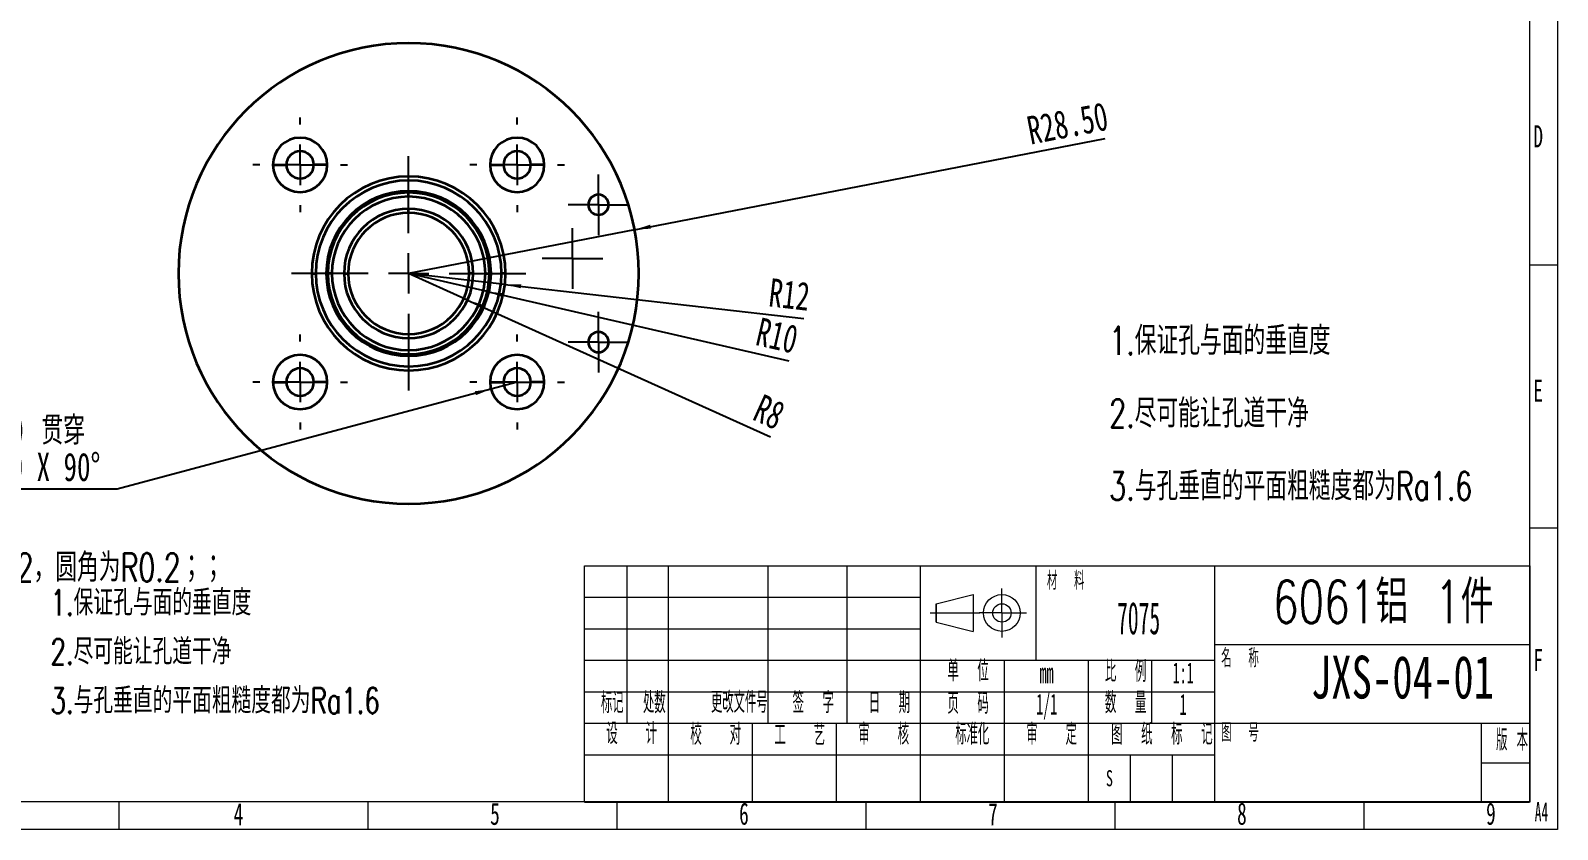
# Model space of a CAD drawing. Header units: millimetres. Extents: x 5 to 292, y 3 to 206.
# Drawn here: x 103.2 to 292.2, y 2.8 to 101.7 of the extents above; entities that cross this region are included whole.
import ezdxf

# ---------------------------------------------------------------- set-up
doc = ezdxf.new("R2010")
doc.units = ezdxf.units.MM
doc.layers.add('10', color=7, linetype='Continuous')
doc.layers.add('SLD-0', color=7, linetype='Continuous')
doc.layers.add('粗实线层', color=7, linetype='Continuous', lineweight=25)
doc.styles.add('SLDTEXTSTYLE0', font='TXT', dxfattribs={"width": 0.7, "bigfont": 'bigfont'})
doc.styles.add('SLDTEXTSTYLE1', font='TXT', dxfattribs={"width": 0.7})
doc.styles.add('SLDTEXTSTYLE10', font='TXT', dxfattribs={"width": 0.510549})
doc.styles.add('SLDTEXTSTYLE2', font='TXT', dxfattribs={"width": 0.49, "bigfont": 'bigfont'})
doc.styles.add('SLDTEXTSTYLE3', font='TXT', dxfattribs={"width": 0.495, "bigfont": 'bigfont'})
doc.styles.add('SLDTEXTSTYLE4', font='TXT', dxfattribs={"width": 0.496, "bigfont": 'bigfont'})
doc.styles.add('SLDTEXTSTYLE5', font='TXT', dxfattribs={"width": 0.5125, "bigfont": 'bigfont'})
doc.styles.add('SLDTEXTSTYLE6', font='TXT', dxfattribs={"width": 0.49})
doc.styles.add('SLDTEXTSTYLE7', font='TXT', dxfattribs={"width": 0.638186})
doc.dimstyles.new('SLDDIMSTYLE3', dxfattribs={"dimtxt": 3.5, "dimasz": 2, "dimexe": 0, "dimexo": 0.0625, "dimgap": 0.875, "dimtad": 2, "dimrnd": 1e-09, "dimzin": 12, "dimdsep": 46, "dimtxsty": 'SLDTEXTSTYLE1', "dimsah": 1, "dimcen": 0, "dimadec": 0, "dimazin": 3, "dimtfac": 1, "dimtofl": 0, "dimtmove": 0, "dimatfit": 3, "dimfxl": 0, "dimfrac": 2, "dimtolj": 1, "dimtzin": 12, "dimarcsym": 0})
doc.dimstyles.new('SLDDIMSTYLE4', dxfattribs={"dimtxt": 3.5, "dimasz": 2, "dimexe": 0, "dimexo": 0.0625, "dimgap": 0.875, "dimtad": 0, "dimtih": 1, "dimtoh": 1, "dimrnd": 1e-09, "dimzin": 12, "dimdsep": 46, "dimtxsty": 'SLDTEXTSTYLE1', "dimsah": 1, "dimcen": 0, "dimadec": 0, "dimazin": 3, "dimtfac": 1, "dimtofl": 0, "dimtmove": 0, "dimatfit": 3, "dimfxl": 0, "dimfrac": 2, "dimtolj": 1, "dimtzin": 12, "dimarcsym": 0})
doc.dimstyles.new('SLDDIMSTYLE5', dxfattribs={"dimtxt": 3.5, "dimasz": 2, "dimexe": 0, "dimexo": 0.0625, "dimgap": 0.875, "dimtad": 2, "dimrnd": 1e-09, "dimzin": 4, "dimdsep": 46, "dimtxsty": 'SLDTEXTSTYLE1', "dimsah": 1, "dimcen": 0, "dimadec": 0, "dimazin": 1, "dimtfac": 1, "dimtofl": 0, "dimtmove": 0, "dimatfit": 3, "dimfxl": 0, "dimfrac": 2, "dimtolj": 1, "dimtzin": 12, "dimarcsym": 0})

# ---------------------------------------------------------------- blocks, each defined once
blk = doc.blocks.new('SW_NOTE_0')
at = {"layer": '粗实线层', "color": 0, "char_height": 3.5, "attachment_point": 1, "style": 'SLDTEXTSTYLE0'}
for s, insert in [('1.保证孔与面的垂直度', (0, 4.51)), ('2.尽可能让孔道干净', (0, -4.49)), ('3.与孔垂直的平面粗糙度都为Ra1.6', (0, -13.49))]:
    blk.add_mtext(s, dxfattribs=dict(at, insert=insert))
blk = doc.blocks.new('SW_NOTE_0_4')
at = {"layer": '粗实线层', "color": 0, "char_height": 3.175, "attachment_point": 1, "style": 'SLDTEXTSTYLE0'}
for s, insert in [('1.保证孔与面的垂直度', (0, 4.09)), ('2.尽可能让孔道干净', (0, -1.97)), ('3.与孔垂直的平面粗糙度都为Ra1.6', (0, -8.03))]:
    blk.add_mtext(s, dxfattribs=dict(at, insert=insert))
blk = doc.blocks.new('_D_5')
at = {"layer": '10'}
for q in [(149.97, 71.6), (198.89, 66.01)]:
    blk.add_line((161.89, 70.24), q, dxfattribs=at)
blk.add_solid([(161.89, 70.24), (163.85, 69.76), (163.91, 70.26)], dxfattribs=at)
at = {"layer": '10', "insert": (194.83, 71.02), "char_height": 3.5, "attachment_point": 1, "rotation": 353.4897, "style": 'SLDTEXTSTYLE1'}
blk.add_mtext('R12', dxfattribs=at)
blk = doc.blocks.new('_D_6')
at = {"layer": '10'}
for q in [(149.97, 71.6), (197.02, 60.77)]:
    blk.add_line((159.71, 69.35), q, dxfattribs=at)
blk.add_solid([(159.71, 69.35), (161.61, 68.66), (161.72, 69.15)], dxfattribs=at)
at = {"layer": '10', "insert": (193.55, 66.19), "char_height": 3.5, "attachment_point": 1, "rotation": 347.0388, "style": 'SLDTEXTSTYLE1'}
blk.add_mtext('R10', dxfattribs=at)
blk = doc.blocks.new('_D_7')
at = {"layer": '10'}
for q in [(149.97, 71.6), (194.76, 51.39)]:
    blk.add_line((157.26, 68.31), q, dxfattribs=at)
blk.add_solid([(157.26, 68.31), (158.98, 67.26), (159.19, 67.71)], dxfattribs=at)
at = {"layer": '10', "insert": (193.82, 56.76), "char_height": 3.5, "attachment_point": 1, "rotation": 335.7239, "style": 'SLDTEXTSTYLE1'}
blk.add_mtext('R8', dxfattribs=at)
blk = doc.blocks.new('SW_SYMBOL_HOLE_SINK')
at = {"layer": '10', "color": 0}
for p, q in [((0, 875), (800, 75)), ((800, 75), (1600, 875))]:
    blk.add_line(p, q, dxfattribs=at)
blk = doc.blocks.new('_D_8')
at = {"layer": '10'}
for p, q in [((160.16, 57.29), (113.9, 44.9)), ((163.4, 58.16), (160.16, 57.29)), ((113.9, 44.9), (82.79, 44.9))]:
    blk.add_line(p, q, dxfattribs=at)
blk.add_solid([(160.16, 57.29), (158.16, 57.02), (158.29, 56.53)], dxfattribs=at)
at = {"layer": '10', "xscale": 0.004511737089201878, "yscale": 0.004511737089201878, "zscale": 0.004511737089201878}
blk.add_blockref('SW_SYMBOL_HOLE_SINK', (82.79, 45.42), dxfattribs=at)
at = {"layer": '10', "char_height": 3.5, "attachment_point": 1}
for s, insert, style in [('4x', (86.46, 53.92), 'SLDTEXTSTYLE1'), ('%%c', (89.53, 53.94), 'SLDTEXTSTYLE1'), ('3.40 贯穿', (94.96, 53.92), 'SLDTEXTSTYLE0'), ('%%c', (90.15, 49.42), 'SLDTEXTSTYLE1'), ('6.40 X 90°', (95.58, 49.41), 'SLDTEXTSTYLE1')]:
    blk.add_mtext(s, dxfattribs=dict(at, insert=insert, style=style))
blk = doc.blocks.new('_D_9')
at = {"layer": '10'}
for q in [(236.19, 88.28), (149.97, 71.6)]:
    blk.add_line((177.95, 77.01), q, dxfattribs=at)
blk.add_solid([(177.95, 77.01), (179.96, 77.14), (179.87, 77.63)], dxfattribs=at)
at = {"layer": '10', "insert": (226.3, 90.96), "char_height": 3.5, "attachment_point": 1, "rotation": 10.9483, "style": 'SLDTEXTSTYLE1'}
blk.add_mtext('R28.50', dxfattribs=at)
blk = doc.blocks.new('SW_CENTERMARKSYMBOL_0')
at = {"layer": '10', "color": 0}
for p, q in [((0, 2.5), (0, 3.75)), ((0, 0), (0, 2.5)), ((-2.5, 0), (-3.75, 0)), ((0, 0), (-2.5, 0)), ((0, 0), (0, -2.5)), ((0, 0), (2.5, 0)), ((2.5, 0), (3.75, 0)), ((0, -2.5), (0, -3.75))]:
    blk.add_line(p, q, dxfattribs=at)
blk = doc.blocks.new('SW_CENTERMARKSYMBOL_1')
at = {"layer": '10', "color": 0}
for p, q in [((0, 5), (0, 14.5)), ((0, 0), (0, 2.5)), ((-5, 0), (-14.5, 0)), ((0, 0), (-2.5, 0)), ((0, 0), (0, -2.5)), ((0, 0), (2.5, 0)), ((5, 0), (14.5, 0)), ((0, -5), (0, -14.5))]:
    blk.add_line(p, q, dxfattribs=at)
blk = doc.blocks.new('SW_CENTERMARKSYMBOL_2')
at = {"layer": '10', "color": 0}
for p, q in [((0, 5), (0, 5.86)), ((0, 0), (0, 2.5)), ((-5, 0), (-5.86, 0)), ((0, 0), (-2.5, 0)), ((0, 0), (0, -2.5)), ((0, 0), (2.5, 0)), ((5, 0), (5.86, 0)), ((0, -5), (0, -5.86))]:
    blk.add_line(p, q, dxfattribs=at)
blk = doc.blocks.new('SW_CENTERMARKSYMBOL_3')
at = {"layer": '10', "color": 0}
for p, q in [((0, 5), (0, 5.86)), ((0, 0), (0, 2.5)), ((-5, 0), (-5.86, 0)), ((0, 0), (-2.5, 0)), ((0, 0), (0, -2.5)), ((0, 0), (2.5, 0)), ((5, 0), (5.86, 0)), ((0, -5), (0, -5.86))]:
    blk.add_line(p, q, dxfattribs=at)
blk = doc.blocks.new('SW_CENTERMARKSYMBOL_4')
at = {"layer": '10', "color": 0}
for p, q in [((0, 5), (0, 5.86)), ((0, 0), (0, 2.5)), ((-5, 0), (-5.86, 0)), ((0, 0), (-2.5, 0)), ((0, 0), (0, -2.5)), ((0, 0), (2.5, 0)), ((5, 0), (5.86, 0)), ((0, -5), (0, -5.86))]:
    blk.add_line(p, q, dxfattribs=at)
blk = doc.blocks.new('SW_CENTERMARKSYMBOL_5')
at = {"layer": '10', "color": 0}
for p, q in [((0, 5), (0, 5.86)), ((0, 0), (0, 2.5)), ((-5, 0), (-5.86, 0)), ((0, 0), (-2.5, 0)), ((0, 0), (0, -2.5)), ((0, 0), (2.5, 0)), ((5, 0), (5.86, 0)), ((0, -5), (0, -5.86))]:
    blk.add_line(p, q, dxfattribs=at)
blk = doc.blocks.new('SW_CENTERMARKSYMBOL_6')
at = {"layer": '10', "color": 0}
for p, q in [((0, 2.5), (0, 3.75)), ((0, 0), (0, 2.5)), ((-2.5, 0), (-3.75, 0)), ((0, 0), (-2.5, 0)), ((0, 0), (0, -2.5)), ((0, 0), (2.5, 0)), ((2.5, 0), (3.75, 0)), ((0, -2.5), (0, -3.75))]:
    blk.add_line(p, q, dxfattribs=at)
blk = doc.blocks.new('SW_CENTERMARKSYMBOL_7')
at = {"layer": '10', "color": 0}
for p, q in [((0, 2.5), (0, 3.75)), ((0, 0), (0, 2.5)), ((-2.5, 0), (-3.75, 0)), ((0, 0), (-2.5, 0)), ((0, 0), (0, -2.5)), ((0, 0), (2.5, 0)), ((2.5, 0), (3.75, 0)), ((0, -2.5), (0, -3.75))]:
    blk.add_line(p, q, dxfattribs=at)

msp = doc.modelspace()

# ---------------------------------------------------------------- linework, layer by layer
at = {"color": 7, "linetype": 'Continuous', "lineweight": 35}
for p, q in [((133.174, 85.032), (134.834, 85.032)), ((139.894, 85.032), (138.234, 85.032)), ((160.044, 85.032), (161.704, 85.032)), ((166.764, 85.032), (165.104, 85.032)), ((149.969, 81.097), (149.969, 81.597)), ((149.969, 79.097), (149.969, 79.597)), ((137.969, 71.597), (138.469, 71.597)), ((139.769, 71.597), (139.969, 71.597)), ((140.469, 71.597), (139.969, 71.597)), ((141.969, 71.597), (142.469, 71.597)), ((157.969, 71.597), (157.469, 71.597)), ((159.469, 71.597), (159.969, 71.597)), ((160.169, 71.597), (159.969, 71.597)), ((161.969, 71.597), (161.469, 71.597)), ((133.174, 58.162), (134.834, 58.162)), ((139.894, 58.162), (138.234, 58.162)), ((160.044, 58.162), (161.704, 58.162)), ((166.764, 58.162), (165.104, 58.162))]:
    msp.add_line(p, q, dxfattribs=at)
for centre, radius, start, end in [((149.969, 71.597), 28.5, 0, 180), ((136.534, 85.032), 3.36, 0, 180), ((163.404, 85.032), 3.36, 0, 180), ((136.534, 85.032), 1.7, 0, 180), ((163.404, 85.032), 1.7, 0, 180), ((136.534, 85.032), 3.36, 180, 0), ((136.534, 85.032), 1.7, 180, 0), ((149.969, 71.597), 12, 0, 180), ((163.404, 85.032), 3.36, 180, 0), ((163.404, 85.032), 1.7, 180, 0), ((149.969, 71.597), 11.5, 0, 180), ((149.969, 71.597), 10.2, 0, 180), ((149.969, 71.597), 10, 90, 180), ((149.969, 71.597), 10, 0, 90), ((173.469, 80.097), 1.25, 90, 270), ((173.469, 80.097), 1.25, 270, 90), ((149.969, 71.597), 9.5, 90, 180), ((149.969, 71.597), 8, 90, 180), ((149.969, 71.597), 9.5, 0, 90), ((149.969, 71.597), 8, 0, 90), ((149.969, 71.597), 7.5, 90, 180), ((149.969, 71.597), 7.5, 0, 90), ((149.969, 71.597), 28.5, 180, 0), ((149.969, 71.597), 12, 180, 0), ((149.969, 71.597), 11.5, 180, 0), ((149.969, 71.597), 10.2, 180, 0), ((149.969, 71.597), 10, 180, 0), ((149.969, 71.597), 9.5, 180, 0), ((149.969, 71.597), 8, 180, 0), ((149.969, 71.597), 7.5, 180, 0), ((173.469, 63.097), 1.25, 90, 270), ((173.469, 63.097), 1.25, 270, 90), ((136.534, 58.162), 3.36, 0, 180), ((163.404, 58.162), 3.36, 0, 180), ((136.534, 58.162), 1.7, 0, 180), ((163.404, 58.162), 1.7, 0, 180), ((136.534, 58.162), 3.36, 180, 0), ((136.534, 58.162), 1.7, 180, 0), ((163.404, 58.162), 3.36, 180, 0), ((163.404, 58.162), 1.7, 180, 0)]:
    msp.add_arc(centre, radius, start, end, dxfattribs=at)
at = {"layer": 'SLD-0', "color": 179, "linetype": 'Continuous', "lineweight": 18}
for p, q in [((292.2, 206.245), (292.2, 2.8)), ((288.775, 6.225), (288.775, 202.82)), ((288.775, 72.67), (292.2, 72.67)), ((288.775, 40.133), (292.2, 40.133)), ((171.742, 6.186), (171.742, 35.436)), ((171.742, 35.436), (288.742, 35.436)), ((177.016, 15.936), (177.016, 35.436)), ((182.142, 6.186), (182.142, 35.436)), ((194.492, 15.936), (194.492, 35.436)), ((204.242, 15.936), (204.242, 35.436)), ((213.342, 6.186), (213.342, 35.436)), ((227.642, 23.736), (227.642, 35.436)), ((249.742, 35.436), (249.742, 6.186)), ((288.776, 35.436), (288.776, 6.186)), ((223.417, 29.586), (223.417, 32.619)), ((171.742, 31.536), (213.342, 31.536)), ((215.292, 30.723), (219.842, 31.861)), ((215.292, 30.723), (215.292, 28.448)), ((215.292, 28.448), (215.292, 30.723)), ((219.842, 31.861), (219.842, 27.311)), ((214.533, 29.586), (220.704, 29.586)), ((215.292, 28.448), (219.842, 27.311)), ((223.417, 29.586), (220.6, 29.586)), ((223.417, 29.586), (226.45, 29.586)), ((223.417, 29.586), (223.417, 26.553)), ((171.742, 27.636), (213.342, 27.636)), ((249.742, 25.686), (288.742, 25.686)), ((171.742, 23.736), (213.342, 23.736)), ((213.342, 23.736), (249.742, 23.736)), ((223.742, 6.186), (223.742, 23.736)), ((234.142, 6.186), (234.142, 23.736)), ((241.942, 23.736), (241.942, 15.936)), ((171.742, 19.836), (249.742, 19.836)), ((171.742, 15.936), (249.742, 15.936)), ((192.542, 6.186), (192.542, 15.936)), ((202.942, 6.186), (202.942, 15.936)), ((249.742, 15.936), (288.742, 15.936)), ((282.776, 6.186), (282.776, 15.936)), ((171.742, 12.036), (234.136, 12.022)), ((234.142, 12.036), (249.742, 12.036)), ((239.342, 6.186), (239.342, 12.036)), ((244.542, 6.186), (244.542, 12.036)), ((282.776, 11.061), (288.776, 11.061)), ((288.775, 6.225), (21.625, 6.225)), ((165.475, 6.225), (21.625, 6.225)), ((114.1, 6.225), (114.1, 2.8)), ((114.1, 6.225), (114.1, 2.8)), ((144.925, 6.225), (144.925, 2.8)), ((144.925, 6.225), (144.925, 2.8)), ((171.742, 6.186), (288.742, 6.186)), ((175.75, 6.225), (175.75, 2.8)), ((175.75, 6.225), (175.75, 2.8)), ((206.575, 6.225), (206.575, 2.8)), ((206.575, 6.225), (206.575, 2.8)), ((237.4, 6.225), (237.4, 2.8)), ((237.4, 6.225), (237.4, 2.8)), ((268.225, 6.225), (268.225, 2.8)), ((268.225, 6.225), (268.225, 2.8)), ((292.2, 2.8), (4.5, 2.8))]:
    msp.add_line(p, q, dxfattribs=at)
for radius in [2.275, 1.138]:
    msp.add_circle((223.417, 29.586), radius, dxfattribs=at)

# ---------------------------------------------------------------- block references
at = {"layer": '10'}
for name, p in [('SW_CENTERMARKSYMBOL_4', (136.534, 85.032)), ('SW_CENTERMARKSYMBOL_2', (163.404, 85.032)), ('SW_CENTERMARKSYMBOL_1', (149.969, 71.597)), ('SW_CENTERMARKSYMBOL_6', (173.469, 80.097)), ('SW_CENTERMARKSYMBOL_0', (170.255, 73.44)), ('SW_CENTERMARKSYMBOL_7', (173.469, 63.097)), ('SW_CENTERMARKSYMBOL_5', (136.534, 58.162)), ('SW_CENTERMARKSYMBOL_3', (163.404, 58.162))]:
    msp.add_blockref(name, p, dxfattribs=at)
at = {"layer": '粗实线层'}
for name, p in [('SW_NOTE_0', (236.706, 60.523)), ('SW_NOTE_0_4', (105.631, 28.366))]:
    msp.add_blockref(name, p, dxfattribs=at)

# ---------------------------------------------------------------- texts
at = {"layer": 'SLD-0'}
for s, insert, char_height, attachment_point, style in [('D', (289.22, 89.934), 2.74, 1, 'SLDTEXTSTYLE7'), ('E', (289.22, 58.47), 2.74, 1, 'SLDTEXTSTYLE7'), ('材  料', (228.994, 34.723), 2.275, 1, 'SLDTEXTSTYLE5'), ('7075', (240.346, 30.95), 4, 2, 'SLDTEXTSTYLE6'), ('名  称', (250.57, 25.142), 2.275, 1, 'SLDTEXTSTYLE5'), ('F', (289.22, 25.137), 2.74, 1, 'SLDTEXTSTYLE7'), ('单  位', (219.239, 23.736), 2.6, 2, 'SLDTEXTSTYLE3'), ('mm', (228.953, 23.467), 2.6, 2, 'SLDTEXTSTYLE6'), ('比  例', (238.737, 23.657), 2.6, 2, 'SLDTEXTSTYLE3'), ('1:1', (245.855, 23.472), 2.6, 2, 'SLDTEXTSTYLE6'), ('标记', (175.182, 19.784), 2.6, 2, 'SLDTEXTSTYLE2'), ('处数', (180.384, 19.781), 2.6, 2, 'SLDTEXTSTYLE2'), ('更改文件号', (190.909, 19.84), 2.6, 2, 'SLDTEXTSTYLE2'), ('签  字', (200.064, 19.789), 2.6, 2, 'SLDTEXTSTYLE3'), ('日  期', (209.489, 19.781), 2.6, 2, 'SLDTEXTSTYLE3'), ('页  码', (219.237, 19.698), 2.6, 2, 'SLDTEXTSTYLE3'), ('1/1', (228.967, 19.61), 2.6, 2, 'SLDTEXTSTYLE6'), ('数  量', (238.74, 19.781), 2.6, 2, 'SLDTEXTSTYLE3'), ('1', (245.849, 19.572), 2.6, 2, 'SLDTEXTSTYLE6'), ('设   计', (177.583, 15.963), 2.6, 2, 'SLDTEXTSTYLE4'), ('校   对', (187.984, 15.872), 2.6, 2, 'SLDTEXTSTYLE4'), ('工   艺', (198.381, 15.789), 2.6, 2, 'SLDTEXTSTYLE4'), ('审   核', (208.783, 15.889), 2.6, 2, 'SLDTEXTSTYLE4'), ('标准化', (219.749, 15.899), 2.6, 2, 'SLDTEXTSTYLE2'), ('审   定', (229.58, 15.875), 2.6, 2, 'SLDTEXTSTYLE4'), ('图  纸  标  记', (243.224, 15.884), 2.6, 2, 'SLDTEXTSTYLE4'), ('图  号', (250.567, 15.947), 2.275, 1, 'SLDTEXTSTYLE5'), ('版 本', (286.579, 15.165), 2.6, 2, 'SLDTEXTSTYLE2'), ('S', (236.732, 10.14), 2, 2, 'SLDTEXTSTYLE7'), ('4', (128.3, 6.062), 2.74, 1, 'SLDTEXTSTYLE7'), ('5', (160.064, 6.108), 2.74, 1, 'SLDTEXTSTYLE7'), ('6', (190.889, 6.119), 2.74, 1, 'SLDTEXTSTYLE7'), ('7', (221.714, 6.062), 2.74, 1, 'SLDTEXTSTYLE7'), ('8', (252.539, 6.119), 2.74, 1, 'SLDTEXTSTYLE7'), ('9', (283.364, 6.119), 2.74, 1, 'SLDTEXTSTYLE7'), ('A4', (290.216, 6.185), 2.3975, 2, 'SLDTEXTSTYLE10')]:
    msp.add_mtext(s, dxfattribs=dict(at, insert=insert, char_height=char_height, attachment_point=attachment_point, style=style))
at = {"layer": '粗实线层', "attachment_point": 1}
for s, insert, char_height, style in [('☆1、零件处理方式：☆1、零件处理方式：未标注倒角为C0.2，圆角为R0.2；；', (27.181, 36.967), 3.5, 'SLDTEXTSTYLE0'), ('6061铝 1件', (256.968, 33.597), 5.2917, 'SLDTEXTSTYLE0'), ('JXS-04-01', (261.672, 24.294), 5.2917, 'SLDTEXTSTYLE1')]:
    msp.add_mtext(s, dxfattribs=dict(at, insert=insert, char_height=char_height, style=style))

# ---------------------------------------------------------------- dimensions: what is measured, and where the dimension line sits
at = {"layer": '10'}
for mpoint, dimstyle, picture, middle in [((177.95, 77.01), 'SLDDIMSTYLE5', '_D_9', (231.703, 87.408)), ((161.892, 70.236), 'SLDDIMSTYLE3', '_D_5', (196.657, 66.269)), ((159.714, 69.354), 'SLDDIMSTYLE3', '_D_6', (194.831, 61.272)), ((157.262, 68.308), 'SLDDIMSTYLE3', '_D_7', (193.41, 52.004))]:
    dim = msp.add_radius_dim(center=(149.969, 71.597), mpoint=mpoint, dimstyle=dimstyle, dxfattribs=at)
    dim.commit()
    dim.dimension.update_dxf_attribs({"geometry": picture, "text_midpoint": middle, "dimtype": 164})
dim = msp.add_radius_dim(center=(163.404, 58.162), mpoint=(160.158, 57.292), text='4x%%c 3.40 贯穿\\P{\\fGDT;w}%%c 6.40 X 90°', dimstyle='SLDDIMSTYLE4', override={"dimpost": '<>'}, dxfattribs=at)
dim.commit()
dim.dimension.update_dxf_attribs({"geometry": '_D_8', "text_midpoint": (97.716, 49.411), "dimtype": 164})

doc.saveas('drawing.dxf')
